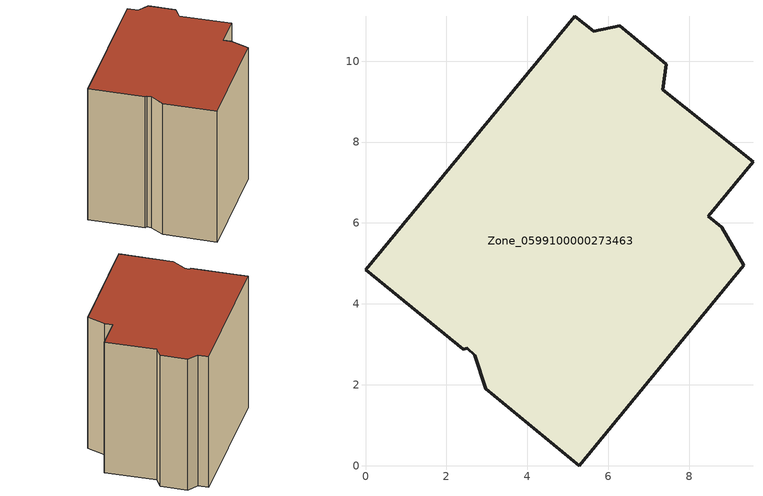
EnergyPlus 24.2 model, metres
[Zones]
Zone_0599100000273463
 floor ground (C_G): 2.71,2.73 2.52,2.9 2.42,2.87 0,4.85 5.17,11.11 5.64,10.74 6.28,10.88 7.44,9.93 7.35,9.29 9.58,7.51 8.47,6.16 8.81,5.89 9.35,4.95 5.28,0 2.97,1.9 z0
 wall outside (C_F): 8.81,5.89 8.47,6.16 9.58,7.51 7.35,9.29 7.44,9.93 6.28,10.88 5.64,10.74 5.17,11.11 0,4.85 2.42,2.87 2.52,2.9 2.71,2.73 2.97,1.9 5.28,0 9.35,4.95 8.81,5.89 z0:8.18
 roof outside (C_R): 2.52,2.9 2.71,2.73 2.97,1.9 5.28,0 9.35,4.95 8.81,5.89 8.47,6.16 9.58,7.51 7.35,9.29 7.44,9.93 6.28,10.88 5.64,10.74 5.17,11.11 0,4.85 2.42,2.87 z8.18
[BUILDING]
Pand.0599100000273463: North Axis=0; Terrain=City; Loads Convergence Tolerance Value=0.04; Temperature Convergence Tolerance Value=0.4; Solar Distribution=FullExterior; Maximum Number of Warmup Days=25; Minimum Number of Warmup Days=1
[Site:Location]
Rotterdam.The.Hague.AP_ZH_NLD Design_Conditions: Latitude=51.96; Longitude=4.45; Time Zone=1; Elevation=-4.5
[SITE:GROUNDTEMPERATURE:BUILDINGSURFACE]
18, 18, 18, 18, 18, 18, 18, 18, 18, 18, 18, 18
[MATERIAL] Thermal Absorptance=0.9; Solar Absorptance=0.7; Visible Absorptance=0.7
Name | Roughness | Thickness | Conductivity | Density | Specific Heat
G.TC.1946 | MediumSmooth | 0.15 | 1 | 540 | 1210
F.TC.1946 | Rough | 0.3 | 0.857143 | 1920 | 840
R.TC.1946 | MediumRough | 0.2 | 0.909091 | 1500 | 1000
[CONSTRUCTION]
C_G: G.TC.1946
C_F: F.TC.1946
C_R: R.TC.1946
[ZONE]
Zone_0599100000273463: Type=1; Multiplier=1; Ceiling Height=Autocalculate; Volume=Autocalculate; Floor Area=autocalculate; Part of Total Floor Area=Yes
[ZONEINFILTRATION:DESIGNFLOWRATE]
Infil_Zone_0599100000273463: Zone or ZoneList or Space or SpaceList=Zone_0599100000273463; Schedule=AlwaysOn; Design Flow Rate Calculation Method=Flow/Area; Flow Rate per Floor Area=0.003; Constant Term Coefficient=1; Temperature Term Coefficient=0; Velocity Term Coefficient=0; Velocity Squared Term Coefficient=0
[HVACTEMPLATE:ZONE:IDEALLOADSAIRSYSTEM]
Zone_0599100000273463: Maximum Heating Supply Air Temperature=50; Minimum Cooling Supply Air Temperature=13; Maximum Heating Supply Air Humidity Ratio=0.0156; Minimum Cooling Supply Air Humidity Ratio=0.0077; Heating Limit=NoLimit; Cooling Limit=NoLimit; Dehumidification Control Type=ConstantSensibleHeatRatio; Cooling Sensible Heat Ratio=0.7; Dehumidification Setpoint=60; Humidification Control Type=None; Humidification Setpoint=30; Outdoor Air Method=None; Outdoor Air Flow Rate per Person=0.00944; Outdoor Air Flow Rate per Zone Floor Area=0; Outdoor Air Flow Rate per Zone=0; Demand Controlled Ventilation Type=None; Outdoor Air Economizer Type=NoEconomizer; Heat Recovery Type=None; Sensible Heat Recovery Effectiveness=0.7; Latent Heat Recovery Effectiveness=0.65
[ZONECONTROL:THERMOSTAT]
ThermostatControl_Zone_0599100000273463: Zone or ZoneList=Zone_0599100000273463; Control Type Schedule=DualSetpointControlType; Control 1=Thermostat_Zone_0599100000273463; Temperature Difference Between Cutout And Setpoint=0
[THERMOSTATSETPOINT:DUALSETPOINT]
Thermostat_Zone_0599100000273463: Heating Setpoint Temperature Schedule=HeatingSetpoint_Zone_0599100000273463; Cooling Setpoint Temperature Schedule=CoolingSetpoint_Zone_0599100000273463
[SCHEDULE:COMPACT]
HeatingSetpoint_Zone_0599100000273463: Through: 12/31, For: AllDays, Until: 24:00, 21
CoolingSetpoint_Zone_0599100000273463: Through: 12/31, For: AllDays, Until: 24:00, 24
DualSetpointControlType: Through: 12/31, For: AllDays, Until: 24:00, 4
AlwaysOn: Through: 12/31, For: AllDays, Until: 24:00, 1
